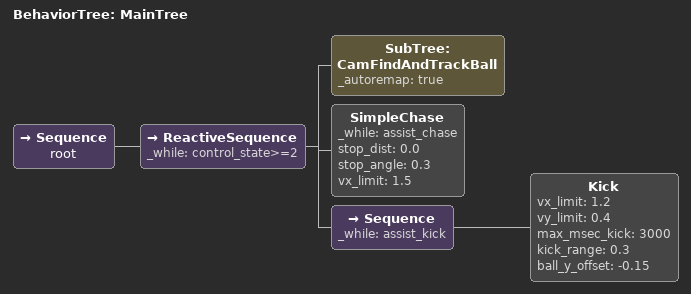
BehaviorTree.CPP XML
<!-- 用于在遥控比赛中用 AI 辅助操作者 -->

<root BTCPP_format="4" >
    <include path="./subtrees/subtree_cam_find_and_track_ball.xml" />

     <BehaviorTree ID="MainTree">
        <Sequence name="root">
            <ReactiveSequence _while="control_state>=2">
               <SubTree ID="CamFindAndTrackBall" _autoremap="true" />
               <SimpleChase _while="assist_chase" stop_dist="0.0" stop_angle="0.3" vx_limit="1.5" />
               <Sequence _while="assist_kick">
                  <Kick vx_limit="1.2" vy_limit="0.4" max_msec_kick="3000" kick_range="0.3" ball_y_offset="-0.15"/>
               </Sequence>
            </ReactiveSequence>
        </Sequence>
     </BehaviorTree>
</root>
